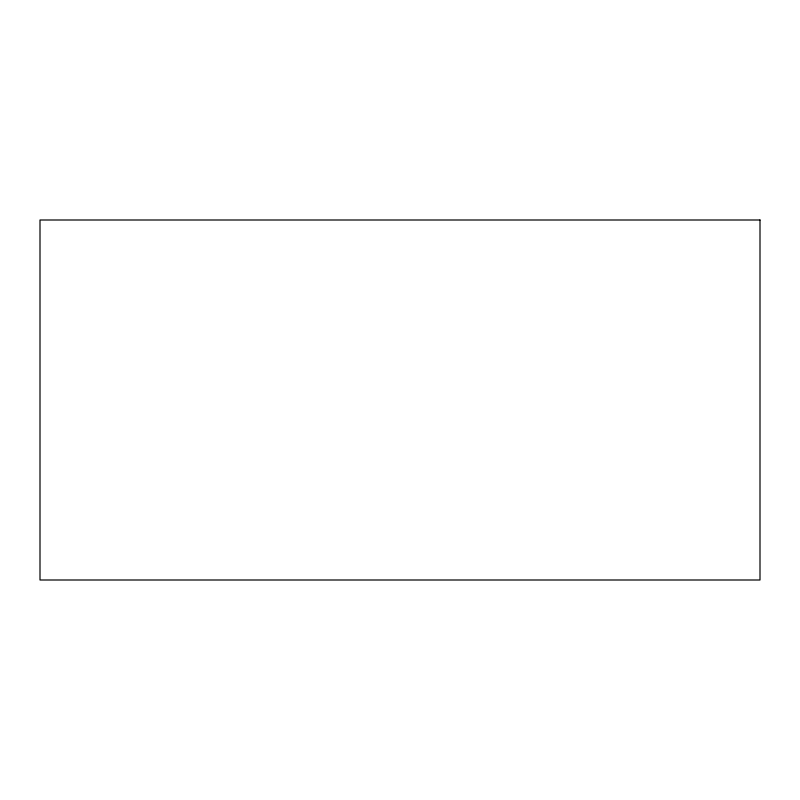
<?xml version="1.0" encoding="UTF-8"?>
<svg xmlns="http://www.w3.org/2000/svg" width="800" height="800" viewBox="0 0 800 800"><rect width="100%" height="100%" fill="white"/><g stroke="black" fill="none" stroke-linecap="round" stroke-linejoin="round"><path stroke-width="1.2" d="M760 220L40 220L40 580L760 580L760 220"/></g></svg>
